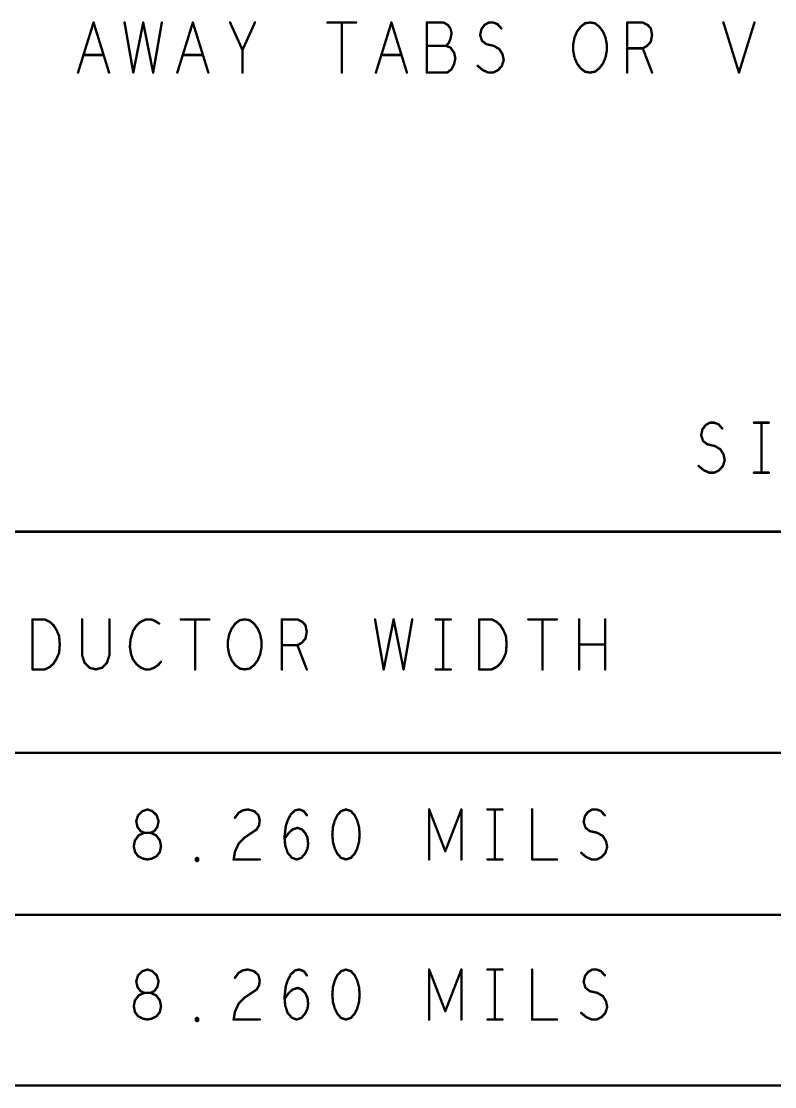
# Model space of a CAD drawing. Extents: x -18 to 16.1, y -6.6 to 15.5.
# Drawn here: x -13.728 to -11.846, y 4.093 to 6.756 of the extents above; entities that cross this region are included whole.
import ezdxf

# ---------------------------------------------------------------- set-up
doc = ezdxf.new("R2010")
doc.units = 0
doc.layers.get('0').update_dxf_attribs({"linetype": 'CONTINUOUS'})
doc.layers.add('FAB', color=13, linetype='CONTINUOUS')

# ---------------------------------------------------------------- blocks, each defined once
blk = doc.blocks.new('ROUND_1')
at = {"const_width": 0.003}
blk.add_lwpolyline([(-0.0015, 0, 1), (0.0015, 0, 1)], format="xyb", close=True, dxfattribs=at)

msp = doc.modelspace()

# ---------------------------------------------------------------- linework, layer by layer
at = {"layer": 'FAB', "const_width": 0.006}
for points in [[(-13.5862, 6.6277), (-13.5474, 6.7527)], [(-13.5474, 6.7527), (-13.5087, 6.6277)], [(-13.4699, 6.7527), (-13.4482, 6.6277)], [(-13.4482, 6.6277), (-13.4234, 6.7527)], [(-13.4234, 6.7527), (-13.3986, 6.6277)], [(-13.3986, 6.6277), (-13.3769, 6.7527)], [(-13.3382, 6.6277), (-13.2994, 6.7527)], [(-13.2994, 6.7527), (-13.2607, 6.6277)], [(-13.1754, 6.684), (-13.2064, 6.7527)], [(-13.1444, 6.7527), (-13.1754, 6.684)], [(-12.9631, 6.7527), (-12.8918, 6.7527)], [(-12.9274, 6.7527), (-12.9274, 6.6277)], [(-12.8422, 6.6277), (-12.8034, 6.7527)], [(-12.8034, 6.7527), (-12.7647, 6.6277)], [(-12.6732, 6.7527), (-12.7151, 6.7527)], [(-12.7151, 6.7527), (-12.7151, 6.6277)], [(-12.6624, 6.7465), (-12.6732, 6.7527)], [(-12.6562, 6.7382), (-12.6624, 6.7465)], [(-12.6531, 6.7257), (-12.6562, 6.7382)], [(-12.5818, 6.7215), (-12.5787, 6.7361)], [(-12.5787, 6.7361), (-12.5709, 6.7465)], [(-12.5709, 6.7465), (-12.5601, 6.7527)], [(-12.5601, 6.7527), (-12.5492, 6.7527)], [(-12.5492, 6.7527), (-12.5384, 6.7486)], [(-12.5384, 6.7486), (-12.5291, 6.7382)], [(-12.34, 6.7298), (-12.3307, 6.7423)], [(-12.3307, 6.7423), (-12.3198, 6.7507)], [(-12.3198, 6.7507), (-12.3074, 6.7527)], [(-12.3074, 6.7527), (-12.295, 6.7507)], [(-12.295, 6.7507), (-12.2842, 6.7423)], [(-12.2842, 6.7423), (-12.2749, 6.7298)], [(-12.2144, 6.6277), (-12.2144, 6.7527)], [(-12.2144, 6.7527), (-12.1757, 6.7527)], [(-12.1757, 6.7527), (-12.1633, 6.7465)], [(-12.1633, 6.7465), (-12.1555, 6.7382)], [(-12.1555, 6.7382), (-12.1524, 6.7215)], [(-11.9742, 6.7527), (-11.9354, 6.6277)], [(-11.9354, 6.6277), (-11.8967, 6.7527)], [(-12.6608, 6.7007), (-12.6562, 6.7111)], [(-12.6562, 6.7111), (-12.6531, 6.7257)], [(-12.5771, 6.7069), (-12.5818, 6.7215)], [(-12.5663, 6.6986), (-12.5771, 6.7069)], [(-12.3493, 6.6986), (-12.3462, 6.7152)], [(-12.3462, 6.7152), (-12.34, 6.7298)], [(-12.2749, 6.7298), (-12.2687, 6.7152)], [(-12.2687, 6.7152), (-12.2656, 6.6986)], [(-12.1524, 6.7215), (-12.1555, 6.7048)], [(-13.1754, 6.6277), (-13.1754, 6.684)], [(-12.667, 6.6944), (-12.7151, 6.6944)], [(-12.667, 6.6944), (-12.6608, 6.7007)], [(-12.6562, 6.6902), (-12.667, 6.6944)], [(-12.6469, 6.6777), (-12.6562, 6.6902)], [(-12.5477, 6.6944), (-12.5663, 6.6986)], [(-12.5337, 6.6861), (-12.5477, 6.6944)], [(-12.526, 6.6736), (-12.5337, 6.6861)], [(-12.3493, 6.6819), (-12.3493, 6.6986)], [(-12.3462, 6.6652), (-12.3493, 6.6819)], [(-12.2656, 6.6819), (-12.2687, 6.6652)], [(-12.2656, 6.6986), (-12.2656, 6.6819)], [(-12.1757, 6.6882), (-12.2144, 6.6882)], [(-12.1648, 6.6944), (-12.1757, 6.6882)], [(-12.1757, 6.6882), (-12.1524, 6.6277)], [(-12.1555, 6.7048), (-12.1648, 6.6944)], [(-13.5226, 6.6715), (-13.5722, 6.6715)], [(-13.2746, 6.6715), (-13.3242, 6.6715)], [(-12.7786, 6.6715), (-12.8282, 6.6715)], [(-12.6438, 6.6632), (-12.6469, 6.6777)], [(-12.6469, 6.6486), (-12.6438, 6.6632)], [(-12.5275, 6.6444), (-12.5229, 6.659)], [(-12.5229, 6.659), (-12.526, 6.6736)], [(-12.34, 6.6507), (-12.3462, 6.6652)], [(-12.2687, 6.6652), (-12.2749, 6.6507)], [(-12.7151, 6.6277), (-12.6639, 6.6277)], [(-12.6639, 6.6277), (-12.6531, 6.6361)], [(-12.6531, 6.6361), (-12.6469, 6.6486)], [(-12.588, 6.6444), (-12.5756, 6.634)], [(-12.5756, 6.634), (-12.5616, 6.6277)], [(-12.5616, 6.6277), (-12.5492, 6.6277)], [(-12.5492, 6.6277), (-12.5368, 6.634)], [(-12.5368, 6.634), (-12.5275, 6.6444)], [(-12.3307, 6.6382), (-12.34, 6.6507)], [(-12.3198, 6.6298), (-12.3307, 6.6382)], [(-12.3074, 6.6277), (-12.3198, 6.6298)], [(-12.295, 6.6298), (-12.3074, 6.6277)], [(-12.2842, 6.6382), (-12.295, 6.6298)], [(-12.2749, 6.6507), (-12.2842, 6.6382)], [(-12.0189, 5.7465), (-12.0081, 5.7527)], [(-12.0081, 5.7527), (-11.9972, 5.7527)], [(-11.9972, 5.7527), (-11.9864, 5.7486)], [(-11.9864, 5.7486), (-11.9771, 5.7382)], [(-11.898, 5.7527), (-11.8608, 5.7527)], [(-11.8794, 5.7527), (-11.8794, 5.6277)], [(-12.0298, 5.7215), (-12.0267, 5.7361)], [(-12.0251, 5.7069), (-12.0298, 5.7215)], [(-12.0267, 5.7361), (-12.0189, 5.7465)], [(-12.0143, 5.6986), (-12.0251, 5.7069)], [(-11.9957, 5.6944), (-12.0143, 5.6986)], [(-11.9817, 5.6861), (-11.9957, 5.6944)], [(-11.974, 5.6736), (-11.9817, 5.6861)], [(-11.9709, 5.659), (-11.974, 5.6736)], [(-12.036, 5.6444), (-12.0236, 5.634)], [(-11.9848, 5.634), (-11.9755, 5.6444)], [(-11.9755, 5.6444), (-11.9709, 5.659)], [(-12.0236, 5.634), (-12.0096, 5.6277)], [(-12.0096, 5.6277), (-11.9972, 5.6277)], [(-11.9972, 5.6277), (-11.9848, 5.634)], [(-11.898, 5.6277), (-11.8608, 5.6277)], [(-6.1816, 5.4804), (-16.5966, 5.4804)], [(-13.7, 5.1361), (-13.7, 5.2611)], [(-13.7, 5.2611), (-13.669, 5.2611)], [(-13.669, 5.2611), (-13.6566, 5.2548)], [(-13.6566, 5.2548), (-13.6473, 5.2465)], [(-13.6473, 5.2465), (-13.6396, 5.234)], [(-13.576, 5.2611), (-13.576, 5.1715)], [(-13.5078, 5.1715), (-13.5078, 5.2611)], [(-13.4412, 5.2444), (-13.4489, 5.2319)], [(-13.4303, 5.2548), (-13.4412, 5.2444)], [(-13.4164, 5.2611), (-13.4303, 5.2548)], [(-13.404, 5.2611), (-13.4164, 5.2611)], [(-13.3931, 5.2569), (-13.404, 5.2611)], [(-13.3838, 5.2507), (-13.3931, 5.2569)], [(-13.3296, 5.2611), (-13.2583, 5.2611)], [(-13.2939, 5.2611), (-13.2939, 5.1361)], [(-13.2025, 5.2382), (-13.1932, 5.2507)], [(-13.1932, 5.2507), (-13.1823, 5.259)], [(-13.1823, 5.259), (-13.1699, 5.2611)], [(-13.1699, 5.2611), (-13.1575, 5.259)], [(-13.1575, 5.259), (-13.1467, 5.2507)], [(-13.1467, 5.2507), (-13.1374, 5.2382)], [(-13.0769, 5.1361), (-13.0769, 5.2611)], [(-13.0769, 5.2611), (-13.0382, 5.2611)], [(-13.0382, 5.2611), (-13.0258, 5.2548)], [(-13.0258, 5.2548), (-13.018, 5.2465)], [(-13.018, 5.2465), (-13.0149, 5.2298)], [(-12.8444, 5.2611), (-12.8227, 5.1361)], [(-12.8227, 5.1361), (-12.7979, 5.2611)], [(-12.7979, 5.2611), (-12.7731, 5.1361)], [(-12.7731, 5.1361), (-12.7514, 5.2611)], [(-12.6925, 5.2611), (-12.6553, 5.2611)], [(-12.6739, 5.2611), (-12.6739, 5.1361)], [(-12.584, 5.1361), (-12.584, 5.2611)], [(-12.584, 5.2611), (-12.553, 5.2611)], [(-12.553, 5.2611), (-12.5406, 5.2548)], [(-12.5406, 5.2548), (-12.5313, 5.2465)], [(-12.5313, 5.2465), (-12.5236, 5.234)], [(-12.4616, 5.2611), (-12.3903, 5.2611)], [(-12.4259, 5.2611), (-12.4259, 5.1361)], [(-12.3345, 5.1361), (-12.3345, 5.2611)], [(-12.2694, 5.2611), (-12.2694, 5.1361)], [(-13.6396, 5.234), (-13.6334, 5.2194)], [(-13.6334, 5.2194), (-13.6318, 5.1986)], [(-13.4489, 5.2319), (-13.4551, 5.2111)], [(-13.2118, 5.2069), (-13.2087, 5.2236)], [(-13.2087, 5.2236), (-13.2025, 5.2382)], [(-13.1374, 5.2382), (-13.1312, 5.2236)], [(-13.1312, 5.2236), (-13.1281, 5.2069)], [(-13.0149, 5.2298), (-13.018, 5.2132)], [(-12.5236, 5.234), (-12.5174, 5.2194)], [(-12.5174, 5.2194), (-12.5158, 5.1986)], [(-13.6318, 5.1986), (-13.6334, 5.1777)], [(-13.4551, 5.2111), (-13.4567, 5.1923)], [(-13.4567, 5.1923), (-13.4536, 5.1736)], [(-13.2118, 5.1902), (-13.2118, 5.2069)], [(-13.2087, 5.1736), (-13.2118, 5.1902)], [(-13.1281, 5.1902), (-13.1312, 5.1736)], [(-13.1281, 5.2069), (-13.1281, 5.1902)], [(-13.0382, 5.1965), (-13.0769, 5.1965)], [(-13.0273, 5.2028), (-13.0382, 5.1965)], [(-13.0382, 5.1965), (-13.0149, 5.1361)], [(-13.018, 5.2132), (-13.0273, 5.2028)], [(-12.5158, 5.1986), (-12.5174, 5.1777)], [(-12.2694, 5.1986), (-12.3345, 5.1986)], [(-13.6396, 5.1632), (-13.6473, 5.1507)], [(-13.6334, 5.1777), (-13.6396, 5.1632)], [(-13.576, 5.1715), (-13.5698, 5.1527)], [(-13.514, 5.1527), (-13.5078, 5.1715)], [(-13.4536, 5.1736), (-13.4489, 5.1611)], [(-13.2025, 5.159), (-13.2087, 5.1736)], [(-13.1312, 5.1736), (-13.1374, 5.159)], [(-12.5236, 5.1632), (-12.5313, 5.1507)], [(-12.5174, 5.1777), (-12.5236, 5.1632)], [(-13.669, 5.1361), (-13.7, 5.1361)], [(-13.6566, 5.1423), (-13.669, 5.1361)], [(-13.6473, 5.1507), (-13.6566, 5.1423)], [(-13.5698, 5.1527), (-13.5574, 5.1402)], [(-13.5574, 5.1402), (-13.5419, 5.1361)], [(-13.5419, 5.1361), (-13.5264, 5.1402)], [(-13.5264, 5.1402), (-13.514, 5.1527)], [(-13.4489, 5.1611), (-13.4396, 5.1486)], [(-13.4396, 5.1486), (-13.4288, 5.1402)], [(-13.4288, 5.1402), (-13.4179, 5.1361)], [(-13.4179, 5.1361), (-13.4071, 5.1361)], [(-13.4071, 5.1361), (-13.3962, 5.1402)], [(-13.3962, 5.1402), (-13.3869, 5.1465)], [(-13.3869, 5.1465), (-13.3792, 5.1548)], [(-13.1932, 5.1465), (-13.2025, 5.159)], [(-13.1823, 5.1382), (-13.1932, 5.1465)], [(-13.1699, 5.1361), (-13.1823, 5.1382)], [(-13.1575, 5.1382), (-13.1699, 5.1361)], [(-13.1467, 5.1465), (-13.1575, 5.1382)], [(-13.1374, 5.159), (-13.1467, 5.1465)], [(-12.6925, 5.1361), (-12.6553, 5.1361)], [(-12.553, 5.1361), (-12.584, 5.1361)], [(-12.5406, 5.1423), (-12.553, 5.1361)], [(-12.5313, 5.1507), (-12.5406, 5.1423)], [(-16.5934, 4.9274), (-6.1804, 4.9274)], [(-13.4408, 4.7569), (-13.4362, 4.7715)], [(-13.4362, 4.7715), (-13.4253, 4.7819)], [(-13.4253, 4.7819), (-13.4129, 4.7861)], [(-13.4129, 4.7861), (-13.4005, 4.7819)], [(-13.4005, 4.7819), (-13.3897, 4.7715)], [(-13.3897, 4.7715), (-13.385, 4.7569)], [(-13.1944, 4.7653), (-13.1851, 4.7777)], [(-13.1851, 4.7777), (-13.1742, 4.784)], [(-13.1742, 4.784), (-13.1618, 4.7861)], [(-13.1618, 4.7861), (-13.1463, 4.7819)], [(-13.1463, 4.7819), (-13.1355, 4.7715)], [(-13.1355, 4.7715), (-13.1324, 4.759)], [(-13.0626, 4.759), (-13.0549, 4.7736)], [(-13.0549, 4.7736), (-13.044, 4.784)], [(-13.044, 4.784), (-13.0332, 4.7861)], [(-13.0332, 4.7861), (-13.0223, 4.7819)], [(-13.0223, 4.7819), (-13.0146, 4.7715)], [(-12.9386, 4.7715), (-12.9448, 4.759)], [(-12.9293, 4.7819), (-12.9386, 4.7715)], [(-12.9169, 4.7861), (-12.9293, 4.7819)], [(-12.9045, 4.7819), (-12.9169, 4.7861)], [(-12.8952, 4.7715), (-12.9045, 4.7819)], [(-12.889, 4.759), (-12.8952, 4.7715)], [(-12.7092, 4.6611), (-12.7092, 4.7861)], [(-12.7092, 4.7861), (-12.6689, 4.6819)], [(-12.6689, 4.6819), (-12.6286, 4.7861)], [(-12.6286, 4.7861), (-12.6286, 4.6611)], [(-12.5635, 4.7861), (-12.5263, 4.7861)], [(-12.5449, 4.7861), (-12.5449, 4.6611)], [(-12.4519, 4.7861), (-12.4519, 4.6611)], [(-12.3233, 4.7548), (-12.3202, 4.7694)], [(-12.3202, 4.7694), (-12.3124, 4.7798)], [(-12.3124, 4.7798), (-12.3016, 4.7861)], [(-12.3016, 4.7861), (-12.2907, 4.7861)], [(-12.2907, 4.7861), (-12.2799, 4.7819)], [(-12.2799, 4.7819), (-12.2706, 4.7715)], [(-13.4377, 4.7423), (-13.4408, 4.7569)], [(-13.43, 4.7319), (-13.4377, 4.7423)], [(-13.3881, 4.7423), (-13.3959, 4.7319)], [(-13.385, 4.7569), (-13.3881, 4.7423)], [(-13.1339, 4.7465), (-13.1401, 4.7361)], [(-13.1324, 4.759), (-13.1339, 4.7465)], [(-13.0704, 4.7173), (-13.0673, 4.7444)], [(-13.0673, 4.7444), (-13.0626, 4.759)], [(-13.0502, 4.7361), (-13.0378, 4.7402)], [(-13.0378, 4.7402), (-13.027, 4.7361)], [(-12.9495, 4.7423), (-12.951, 4.7236)], [(-12.9448, 4.759), (-12.9495, 4.7423)], [(-12.8844, 4.7423), (-12.889, 4.759)], [(-12.8828, 4.7236), (-12.8844, 4.7423)], [(-12.3186, 4.7402), (-12.3233, 4.7548)], [(-12.3078, 4.7319), (-12.3186, 4.7402)], [(-13.4346, 4.7215), (-13.4439, 4.709)], [(-13.4207, 4.7278), (-13.4346, 4.7215)], [(-13.4207, 4.7278), (-13.43, 4.7319)], [(-13.4052, 4.7278), (-13.4207, 4.7278)], [(-13.4052, 4.7278), (-13.4207, 4.7278)], [(-13.3959, 4.7319), (-13.4052, 4.7278)], [(-13.3912, 4.7215), (-13.4052, 4.7278)], [(-13.3819, 4.709), (-13.3912, 4.7215)], [(-13.1711, 4.7152), (-13.1851, 4.7007)], [(-13.1401, 4.7361), (-13.1711, 4.7152)], [(-13.0704, 4.7132), (-13.0595, 4.7278)], [(-13.0688, 4.6965), (-13.0704, 4.7173)], [(-13.0595, 4.7278), (-13.0502, 4.7361)], [(-13.027, 4.7361), (-13.0192, 4.7278)], [(-13.0192, 4.7278), (-13.013, 4.7152)], [(-13.013, 4.7152), (-13.0115, 4.7007)], [(-12.951, 4.7236), (-12.9495, 4.7048)], [(-12.8844, 4.7048), (-12.8828, 4.7236)], [(-12.2892, 4.7278), (-12.3078, 4.7319)], [(-12.2752, 4.7194), (-12.2892, 4.7278)], [(-12.2675, 4.7069), (-12.2752, 4.7194)], [(-13.4439, 4.709), (-13.447, 4.6944)], [(-13.447, 4.6944), (-13.4439, 4.6798)], [(-13.3788, 4.6944), (-13.3819, 4.709)], [(-13.3819, 4.6798), (-13.3788, 4.6944)], [(-13.1851, 4.7007), (-13.1944, 4.6798)], [(-13.0626, 4.6777), (-13.0688, 4.6965)], [(-13.013, 4.6882), (-13.0192, 4.6757)], [(-13.0115, 4.7007), (-13.013, 4.6882)], [(-12.9495, 4.7048), (-12.9448, 4.6882)], [(-12.9448, 4.6882), (-12.9386, 4.6757)], [(-12.8952, 4.6757), (-12.889, 4.6882)], [(-12.889, 4.6882), (-12.8844, 4.7048)], [(-12.269, 4.6777), (-12.2644, 4.6923)], [(-12.2644, 4.6923), (-12.2675, 4.7069)], [(-13.4439, 4.6798), (-13.4362, 4.6694)], [(-13.4362, 4.6694), (-13.4238, 4.6632)], [(-13.4238, 4.6632), (-13.4129, 4.6611)], [(-13.4129, 4.6611), (-13.4021, 4.6632)], [(-13.4021, 4.6632), (-13.3897, 4.6694)], [(-13.3897, 4.6694), (-13.3819, 4.6798)], [(-13.292, 4.6632), (-13.2889, 4.6652)], [(-13.292, 4.659), (-13.292, 4.6632)], [(-13.2889, 4.6569), (-13.292, 4.659)], [(-13.2889, 4.6652), (-13.2858, 4.6632)], [(-13.2858, 4.659), (-13.2889, 4.6569)], [(-13.2858, 4.6632), (-13.2858, 4.659)], [(-13.1944, 4.6798), (-13.1975, 4.6611)], [(-13.1975, 4.6611), (-13.1324, 4.6611)], [(-13.0518, 4.6652), (-13.0626, 4.6777)], [(-13.0394, 4.6611), (-13.0518, 4.6652)], [(-13.0285, 4.6652), (-13.0394, 4.6611)], [(-13.0192, 4.6757), (-13.0285, 4.6652)], [(-12.9386, 4.6757), (-12.9293, 4.6652)], [(-12.9293, 4.6652), (-12.9169, 4.6611)], [(-12.9169, 4.6611), (-12.9045, 4.6652)], [(-12.9045, 4.6652), (-12.8952, 4.6757)], [(-12.5635, 4.6611), (-12.5263, 4.6611)], [(-12.4519, 4.6611), (-12.3899, 4.6611)], [(-12.3295, 4.6777), (-12.3171, 4.6673)], [(-12.3171, 4.6673), (-12.3031, 4.6611)], [(-12.3031, 4.6611), (-12.2907, 4.6611)], [(-12.2907, 4.6611), (-12.2783, 4.6673)], [(-12.2783, 4.6673), (-12.269, 4.6777)], [(-16.5874, 4.5227), (-6.1764, 4.5227)], [(-13.4408, 4.3569), (-13.4362, 4.3715)], [(-13.4362, 4.3715), (-13.4253, 4.3819)], [(-13.4253, 4.3819), (-13.4129, 4.3861)], [(-13.4129, 4.3861), (-13.4005, 4.3819)], [(-13.4005, 4.3819), (-13.3897, 4.3715)], [(-13.3897, 4.3715), (-13.385, 4.3569)], [(-13.1944, 4.3653), (-13.1851, 4.3777)], [(-13.1851, 4.3777), (-13.1742, 4.384)], [(-13.1742, 4.384), (-13.1618, 4.3861)], [(-13.1618, 4.3861), (-13.1463, 4.3819)], [(-13.1463, 4.3819), (-13.1355, 4.3715)], [(-13.1355, 4.3715), (-13.1324, 4.359)], [(-13.0626, 4.359), (-13.0549, 4.3736)], [(-13.0549, 4.3736), (-13.044, 4.384)], [(-13.044, 4.384), (-13.0332, 4.3861)], [(-13.0332, 4.3861), (-13.0223, 4.3819)], [(-13.0223, 4.3819), (-13.0146, 4.3715)], [(-12.9386, 4.3715), (-12.9448, 4.359)], [(-12.9293, 4.3819), (-12.9386, 4.3715)], [(-12.9169, 4.3861), (-12.9293, 4.3819)], [(-12.9045, 4.3819), (-12.9169, 4.3861)], [(-12.8952, 4.3715), (-12.9045, 4.3819)], [(-12.889, 4.359), (-12.8952, 4.3715)], [(-12.7092, 4.2611), (-12.7092, 4.3861)], [(-12.7092, 4.3861), (-12.6689, 4.2819)], [(-12.6689, 4.2819), (-12.6286, 4.3861)], [(-12.6286, 4.3861), (-12.6286, 4.2611)], [(-12.5635, 4.3861), (-12.5263, 4.3861)], [(-12.5449, 4.3861), (-12.5449, 4.2611)], [(-12.4519, 4.3861), (-12.4519, 4.2611)], [(-12.3233, 4.3548), (-12.3202, 4.3694)], [(-12.3202, 4.3694), (-12.3124, 4.3798)], [(-12.3124, 4.3798), (-12.3016, 4.3861)], [(-12.3016, 4.3861), (-12.2907, 4.3861)], [(-12.2907, 4.3861), (-12.2799, 4.3819)], [(-12.2799, 4.3819), (-12.2706, 4.3715)], [(-13.4377, 4.3423), (-13.4408, 4.3569)], [(-13.43, 4.3319), (-13.4377, 4.3423)], [(-13.3881, 4.3423), (-13.3959, 4.3319)], [(-13.385, 4.3569), (-13.3881, 4.3423)], [(-13.1339, 4.3465), (-13.1401, 4.3361)], [(-13.1324, 4.359), (-13.1339, 4.3465)], [(-13.0704, 4.3173), (-13.0673, 4.3444)], [(-13.0673, 4.3444), (-13.0626, 4.359)], [(-13.0502, 4.3361), (-13.0378, 4.3402)], [(-13.0378, 4.3402), (-13.027, 4.3361)], [(-12.9495, 4.3423), (-12.951, 4.3236)], [(-12.9448, 4.359), (-12.9495, 4.3423)], [(-12.8844, 4.3423), (-12.889, 4.359)], [(-12.8828, 4.3236), (-12.8844, 4.3423)], [(-12.3186, 4.3402), (-12.3233, 4.3548)], [(-12.3078, 4.3319), (-12.3186, 4.3402)], [(-13.4346, 4.3215), (-13.4439, 4.309)], [(-13.4207, 4.3278), (-13.4346, 4.3215)], [(-13.4207, 4.3278), (-13.43, 4.3319)], [(-13.4052, 4.3278), (-13.4207, 4.3278)], [(-13.4052, 4.3278), (-13.4207, 4.3278)], [(-13.3959, 4.3319), (-13.4052, 4.3278)], [(-13.3912, 4.3215), (-13.4052, 4.3278)], [(-13.3819, 4.309), (-13.3912, 4.3215)], [(-13.1711, 4.3152), (-13.1851, 4.3007)], [(-13.1401, 4.3361), (-13.1711, 4.3152)], [(-13.0704, 4.3132), (-13.0595, 4.3278)], [(-13.0688, 4.2965), (-13.0704, 4.3173)], [(-13.0595, 4.3278), (-13.0502, 4.3361)], [(-13.027, 4.3361), (-13.0192, 4.3278)], [(-13.0192, 4.3278), (-13.013, 4.3152)], [(-13.013, 4.3152), (-13.0115, 4.3007)], [(-12.951, 4.3236), (-12.9495, 4.3048)], [(-12.8844, 4.3048), (-12.8828, 4.3236)], [(-12.2892, 4.3278), (-12.3078, 4.3319)], [(-12.2752, 4.3194), (-12.2892, 4.3278)], [(-12.2675, 4.3069), (-12.2752, 4.3194)], [(-13.4439, 4.309), (-13.447, 4.2944)], [(-13.447, 4.2944), (-13.4439, 4.2798)], [(-13.3788, 4.2944), (-13.3819, 4.309)], [(-13.3819, 4.2798), (-13.3788, 4.2944)], [(-13.1851, 4.3007), (-13.1944, 4.2798)], [(-13.0626, 4.2777), (-13.0688, 4.2965)], [(-13.013, 4.2882), (-13.0192, 4.2757)], [(-13.0115, 4.3007), (-13.013, 4.2882)], [(-12.9495, 4.3048), (-12.9448, 4.2882)], [(-12.9448, 4.2882), (-12.9386, 4.2757)], [(-12.8952, 4.2757), (-12.889, 4.2882)], [(-12.889, 4.2882), (-12.8844, 4.3048)], [(-12.269, 4.2777), (-12.2644, 4.2923)], [(-12.2644, 4.2923), (-12.2675, 4.3069)], [(-13.4439, 4.2798), (-13.4362, 4.2694)], [(-13.4362, 4.2694), (-13.4238, 4.2632)], [(-13.4238, 4.2632), (-13.4129, 4.2611)], [(-13.4129, 4.2611), (-13.4021, 4.2632)], [(-13.4021, 4.2632), (-13.3897, 4.2694)], [(-13.3897, 4.2694), (-13.3819, 4.2798)], [(-13.292, 4.2632), (-13.2889, 4.2652)], [(-13.292, 4.259), (-13.292, 4.2632)], [(-13.2889, 4.2569), (-13.292, 4.259)], [(-13.2889, 4.2652), (-13.2858, 4.2632)], [(-13.2858, 4.259), (-13.2889, 4.2569)], [(-13.2858, 4.2632), (-13.2858, 4.259)], [(-13.1944, 4.2798), (-13.1975, 4.2611)], [(-13.1975, 4.2611), (-13.1324, 4.2611)], [(-13.0518, 4.2652), (-13.0626, 4.2777)], [(-13.0394, 4.2611), (-13.0518, 4.2652)], [(-13.0285, 4.2652), (-13.0394, 4.2611)], [(-13.0192, 4.2757), (-13.0285, 4.2652)], [(-12.9386, 4.2757), (-12.9293, 4.2652)], [(-12.9293, 4.2652), (-12.9169, 4.2611)], [(-12.9169, 4.2611), (-12.9045, 4.2652)], [(-12.9045, 4.2652), (-12.8952, 4.2757)], [(-12.5635, 4.2611), (-12.5263, 4.2611)], [(-12.4519, 4.2611), (-12.3899, 4.2611)], [(-12.3295, 4.2777), (-12.3171, 4.2673)], [(-12.3171, 4.2673), (-12.3031, 4.2611)], [(-12.3031, 4.2611), (-12.2907, 4.2611)], [(-12.2907, 4.2611), (-12.2783, 4.2673)], [(-12.2783, 4.2673), (-12.269, 4.2777)], [(-16.5992, 4.0963), (-6.1782, 4.0963)]]:
    msp.add_lwpolyline(points, dxfattribs=at)

# ---------------------------------------------------------------- block references
at = {"layer": 'FAB'}
for p in [(-13.5474, 6.7527), (-13.5474, 6.7527), (-13.4699, 6.7527), (-13.4234, 6.7527), (-13.4234, 6.7527), (-13.3769, 6.7527), (-13.2994, 6.7527), (-13.2994, 6.7527), (-13.2064, 6.7527), (-13.1444, 6.7527), (-12.9631, 6.7527), (-12.9274, 6.7527), (-12.8918, 6.7527), (-12.8034, 6.7527), (-12.8034, 6.7527), (-12.7151, 6.7527), (-12.7151, 6.7527), (-12.6732, 6.7527), (-12.6732, 6.7527), (-12.6624, 6.7465), (-12.6624, 6.7465), (-12.6562, 6.7382), (-12.6562, 6.7382), (-12.5787, 6.7361), (-12.5787, 6.7361), (-12.5709, 6.7465), (-12.5709, 6.7465), (-12.5601, 6.7527), (-12.5601, 6.7527), (-12.5492, 6.7527), (-12.5492, 6.7527), (-12.5384, 6.7486), (-12.5384, 6.7486), (-12.5291, 6.7382), (-12.3307, 6.7423), (-12.3307, 6.7423), (-12.3198, 6.7507), (-12.3198, 6.7507), (-12.3074, 6.7527), (-12.3074, 6.7527), (-12.295, 6.7507), (-12.295, 6.7507), (-12.2842, 6.7423), (-12.2842, 6.7423), (-12.2144, 6.7527), (-12.2144, 6.7527), (-12.1757, 6.7527), (-12.1757, 6.7527), (-12.1633, 6.7465), (-12.1633, 6.7465), (-12.1555, 6.7382), (-12.1555, 6.7382), (-11.9742, 6.7527), (-11.8967, 6.7527), (-12.6562, 6.7111), (-12.6562, 6.7111), (-12.6531, 6.7257), (-12.6531, 6.7257), (-12.5818, 6.7215), (-12.5818, 6.7215), (-12.5771, 6.7069), (-12.5771, 6.7069), (-12.3462, 6.7152), (-12.3462, 6.7152), (-12.34, 6.7298), (-12.34, 6.7298), (-12.2749, 6.7298), (-12.2749, 6.7298), (-12.2687, 6.7152), (-12.2687, 6.7152), (-12.1524, 6.7215), (-12.1524, 6.7215), (-13.1754, 6.684), (-13.1754, 6.684), (-13.1754, 6.684), (-12.7151, 6.6944), (-12.667, 6.6944), (-12.667, 6.6944), (-12.667, 6.6944), (-12.6608, 6.7007), (-12.6608, 6.7007), (-12.6562, 6.6902), (-12.6562, 6.6902), (-12.5663, 6.6986), (-12.5663, 6.6986), (-12.5477, 6.6944), (-12.5477, 6.6944), (-12.5337, 6.6861), (-12.5337, 6.6861), (-12.3493, 6.6986), (-12.3493, 6.6986), (-12.3493, 6.6819), (-12.3493, 6.6819), (-12.2656, 6.6986), (-12.2656, 6.6986), (-12.2656, 6.6819), (-12.2656, 6.6819), (-12.2144, 6.6882), (-12.1757, 6.6882), (-12.1757, 6.6882), (-12.1757, 6.6882), (-12.1648, 6.6944), (-12.1648, 6.6944), (-12.1555, 6.7048), (-12.1555, 6.7048), (-13.5722, 6.6715), (-13.5226, 6.6715), (-13.3242, 6.6715), (-13.2746, 6.6715), (-12.8282, 6.6715), (-12.7786, 6.6715), (-12.6469, 6.6777), (-12.6469, 6.6777), (-12.6438, 6.6632), (-12.6438, 6.6632), (-12.526, 6.6736), (-12.526, 6.6736), (-12.5229, 6.659), (-12.5229, 6.659), (-12.3462, 6.6652), (-12.3462, 6.6652), (-12.2687, 6.6652), (-12.2687, 6.6652), (-13.5862, 6.6277), (-13.5087, 6.6277), (-13.4482, 6.6277), (-13.4482, 6.6277), (-13.3986, 6.6277), (-13.3986, 6.6277), (-13.3382, 6.6277), (-13.2607, 6.6277), (-13.1754, 6.6277), (-12.9274, 6.6277), (-12.8422, 6.6277), (-12.7647, 6.6277), (-12.7151, 6.6277), (-12.7151, 6.6277), (-12.6639, 6.6277), (-12.6639, 6.6277), (-12.6531, 6.6361), (-12.6531, 6.6361), (-12.6469, 6.6486), (-12.6469, 6.6486), (-12.588, 6.6444), (-12.5756, 6.634), (-12.5756, 6.634), (-12.5616, 6.6277), (-12.5616, 6.6277), (-12.5492, 6.6277), (-12.5492, 6.6277), (-12.5368, 6.634), (-12.5368, 6.634), (-12.5275, 6.6444), (-12.5275, 6.6444), (-12.34, 6.6507), (-12.34, 6.6507), (-12.3307, 6.6382), (-12.3307, 6.6382), (-12.3198, 6.6298), (-12.3198, 6.6298), (-12.3074, 6.6277), (-12.3074, 6.6277), (-12.295, 6.6298), (-12.295, 6.6298), (-12.2842, 6.6382), (-12.2842, 6.6382), (-12.2749, 6.6507), (-12.2749, 6.6507), (-12.2144, 6.6277), (-12.1524, 6.6277), (-11.9354, 6.6277), (-11.9354, 6.6277), (-12.0081, 5.7527), (-12.0081, 5.7527), (-11.9972, 5.7527), (-11.9972, 5.7527), (-11.9864, 5.7486), (-11.9864, 5.7486), (-11.898, 5.7527), (-11.8794, 5.7527), (-11.8608, 5.7527), (-12.0298, 5.7215), (-12.0298, 5.7215), (-12.0267, 5.7361), (-12.0267, 5.7361), (-12.0189, 5.7465), (-12.0189, 5.7465), (-11.9771, 5.7382), (-12.0251, 5.7069), (-12.0251, 5.7069), (-12.0143, 5.6986), (-12.0143, 5.6986), (-11.9957, 5.6944), (-11.9957, 5.6944), (-11.9817, 5.6861), (-11.9817, 5.6861), (-11.974, 5.6736), (-11.974, 5.6736), (-12.036, 5.6444), (-11.9755, 5.6444), (-11.9755, 5.6444), (-11.9709, 5.659), (-11.9709, 5.659), (-12.0236, 5.634), (-12.0236, 5.634), (-12.0096, 5.6277), (-12.0096, 5.6277), (-11.9972, 5.6277), (-11.9972, 5.6277), (-11.9848, 5.634), (-11.9848, 5.634), (-11.898, 5.6277), (-11.8794, 5.6277), (-11.8608, 5.6277), (-13.7, 5.2611), (-13.7, 5.2611), (-13.669, 5.2611), (-13.669, 5.2611), (-13.6566, 5.2548), (-13.6566, 5.2548), (-13.6473, 5.2465), (-13.6473, 5.2465), (-13.576, 5.2611), (-13.5078, 5.2611), (-13.4412, 5.2444), (-13.4412, 5.2444), (-13.4303, 5.2548), (-13.4303, 5.2548), (-13.4164, 5.2611), (-13.4164, 5.2611), (-13.404, 5.2611), (-13.404, 5.2611), (-13.3931, 5.2569), (-13.3931, 5.2569), (-13.3838, 5.2507), (-13.3296, 5.2611), (-13.2939, 5.2611), (-13.2583, 5.2611), (-13.1932, 5.2507), (-13.1932, 5.2507), (-13.1823, 5.259), (-13.1823, 5.259), (-13.1699, 5.2611), (-13.1699, 5.2611), (-13.1575, 5.259), (-13.1575, 5.259), (-13.1467, 5.2507), (-13.1467, 5.2507), (-13.0769, 5.2611), (-13.0769, 5.2611), (-13.0382, 5.2611), (-13.0382, 5.2611), (-13.0258, 5.2548), (-13.0258, 5.2548), (-13.018, 5.2465), (-13.018, 5.2465), (-12.8444, 5.2611), (-12.7979, 5.2611), (-12.7979, 5.2611), (-12.7514, 5.2611), (-12.6925, 5.2611), (-12.6739, 5.2611), (-12.6553, 5.2611), (-12.584, 5.2611), (-12.584, 5.2611), (-12.553, 5.2611), (-12.553, 5.2611), (-12.5406, 5.2548), (-12.5406, 5.2548), (-12.5313, 5.2465), (-12.5313, 5.2465), (-12.4616, 5.2611), (-12.4259, 5.2611), (-12.3903, 5.2611), (-12.3345, 5.2611), (-12.2694, 5.2611), (-13.6396, 5.234), (-13.6396, 5.234), (-13.6334, 5.2194), (-13.6334, 5.2194), (-13.4489, 5.2319), (-13.4489, 5.2319), (-13.2087, 5.2236), (-13.2087, 5.2236), (-13.2025, 5.2382), (-13.2025, 5.2382), (-13.1374, 5.2382), (-13.1374, 5.2382), (-13.1312, 5.2236), (-13.1312, 5.2236), (-13.0149, 5.2298), (-13.0149, 5.2298), (-12.5236, 5.234), (-12.5236, 5.234), (-12.5174, 5.2194), (-12.5174, 5.2194), (-13.6318, 5.1986), (-13.6318, 5.1986), (-13.4567, 5.1923), (-13.4567, 5.1923), (-13.4551, 5.2111), (-13.4551, 5.2111), (-13.2118, 5.2069), (-13.2118, 5.2069), (-13.2118, 5.1902), (-13.2118, 5.1902), (-13.1281, 5.2069), (-13.1281, 5.2069), (-13.1281, 5.1902), (-13.1281, 5.1902), (-13.0769, 5.1965), (-13.0382, 5.1965), (-13.0382, 5.1965), (-13.0382, 5.1965), (-13.0273, 5.2028), (-13.0273, 5.2028), (-13.018, 5.2132), (-13.018, 5.2132), (-12.5158, 5.1986), (-12.5158, 5.1986), (-12.3345, 5.1986), (-12.2694, 5.1986), (-13.6396, 5.1632), (-13.6396, 5.1632), (-13.6334, 5.1777), (-13.6334, 5.1777), (-13.576, 5.1715), (-13.576, 5.1715), (-13.5078, 5.1715), (-13.5078, 5.1715), (-13.4536, 5.1736), (-13.4536, 5.1736), (-13.2087, 5.1736), (-13.2087, 5.1736), (-13.1312, 5.1736), (-13.1312, 5.1736), (-12.5236, 5.1632), (-12.5236, 5.1632), (-12.5174, 5.1777), (-12.5174, 5.1777), (-13.7, 5.1361), (-13.7, 5.1361), (-13.669, 5.1361), (-13.669, 5.1361), (-13.6566, 5.1423), (-13.6566, 5.1423), (-13.6473, 5.1507), (-13.6473, 5.1507), (-13.5698, 5.1527), (-13.5698, 5.1527), (-13.5574, 5.1402), (-13.5574, 5.1402), (-13.5419, 5.1361), (-13.5419, 5.1361), (-13.5264, 5.1402), (-13.5264, 5.1402), (-13.514, 5.1527), (-13.514, 5.1527), (-13.4489, 5.1611), (-13.4489, 5.1611), (-13.4396, 5.1486), (-13.4396, 5.1486), (-13.4288, 5.1402), (-13.4288, 5.1402), (-13.4179, 5.1361), (-13.4179, 5.1361), (-13.4071, 5.1361), (-13.4071, 5.1361), (-13.3962, 5.1402), (-13.3962, 5.1402), (-13.3869, 5.1465), (-13.3869, 5.1465), (-13.3792, 5.1548), (-13.2939, 5.1361), (-13.2025, 5.159), (-13.2025, 5.159), (-13.1932, 5.1465), (-13.1932, 5.1465), (-13.1823, 5.1382), (-13.1823, 5.1382), (-13.1699, 5.1361), (-13.1699, 5.1361), (-13.1575, 5.1382), (-13.1575, 5.1382), (-13.1467, 5.1465), (-13.1467, 5.1465), (-13.1374, 5.159), (-13.1374, 5.159), (-13.0769, 5.1361), (-13.0149, 5.1361), (-12.8227, 5.1361), (-12.8227, 5.1361), (-12.7731, 5.1361), (-12.7731, 5.1361), (-12.6925, 5.1361), (-12.6739, 5.1361), (-12.6553, 5.1361), (-12.584, 5.1361), (-12.584, 5.1361), (-12.553, 5.1361), (-12.553, 5.1361), (-12.5406, 5.1423), (-12.5406, 5.1423), (-12.5313, 5.1507), (-12.5313, 5.1507), (-12.4259, 5.1361), (-12.3345, 5.1361), (-12.2694, 5.1361), (-13.4362, 4.7715), (-13.4362, 4.7715), (-13.4253, 4.7819), (-13.4253, 4.7819), (-13.4129, 4.7861), (-13.4129, 4.7861), (-13.4005, 4.7819), (-13.4005, 4.7819), (-13.3897, 4.7715), (-13.3897, 4.7715), (-13.1944, 4.7653), (-13.1851, 4.7777), (-13.1851, 4.7777), (-13.1742, 4.784), (-13.1742, 4.784), (-13.1618, 4.7861), (-13.1618, 4.7861), (-13.1463, 4.7819), (-13.1463, 4.7819), (-13.1355, 4.7715), (-13.1355, 4.7715), (-13.0549, 4.7736), (-13.0549, 4.7736), (-13.044, 4.784), (-13.044, 4.784), (-13.0332, 4.7861), (-13.0332, 4.7861), (-13.0223, 4.7819), (-13.0223, 4.7819), (-13.0146, 4.7715), (-12.9386, 4.7715), (-12.9386, 4.7715), (-12.9293, 4.7819), (-12.9293, 4.7819), (-12.9169, 4.7861), (-12.9169, 4.7861), (-12.9045, 4.7819), (-12.9045, 4.7819), (-12.8952, 4.7715), (-12.8952, 4.7715), (-12.7092, 4.7861), (-12.7092, 4.7861), (-12.6286, 4.7861), (-12.6286, 4.7861), (-12.5635, 4.7861), (-12.5449, 4.7861), (-12.5263, 4.7861), (-12.4519, 4.7861), (-12.3202, 4.7694), (-12.3202, 4.7694), (-12.3124, 4.7798), (-12.3124, 4.7798), (-12.3016, 4.7861), (-12.3016, 4.7861), (-12.2907, 4.7861), (-12.2907, 4.7861), (-12.2799, 4.7819), (-12.2799, 4.7819), (-12.2706, 4.7715), (-13.4408, 4.7569), (-13.4408, 4.7569), (-13.4377, 4.7423), (-13.4377, 4.7423), (-13.3881, 4.7423), (-13.3881, 4.7423), (-13.385, 4.7569), (-13.385, 4.7569), (-13.1339, 4.7465), (-13.1339, 4.7465), (-13.1324, 4.759), (-13.1324, 4.759), (-13.0673, 4.7444), (-13.0673, 4.7444), (-13.0626, 4.759), (-13.0626, 4.759), (-13.0378, 4.7402), (-13.0378, 4.7402), (-12.9495, 4.7423), (-12.9495, 4.7423), (-12.9448, 4.759), (-12.9448, 4.759), (-12.889, 4.759), (-12.889, 4.759), (-12.8844, 4.7423), (-12.8844, 4.7423), (-12.3233, 4.7548), (-12.3233, 4.7548), (-12.3186, 4.7402), (-12.3186, 4.7402), (-13.4346, 4.7215), (-13.4346, 4.7215), (-13.43, 4.7319), (-13.43, 4.7319), (-13.4207, 4.7278), (-13.4207, 4.7278), (-13.4207, 4.7278), (-13.4207, 4.7278), (-13.4052, 4.7278), (-13.4052, 4.7278), (-13.4052, 4.7278), (-13.4052, 4.7278), (-13.3959, 4.7319), (-13.3959, 4.7319), (-13.3912, 4.7215), (-13.3912, 4.7215), (-13.1711, 4.7152), (-13.1711, 4.7152), (-13.1401, 4.7361), (-13.1401, 4.7361), (-13.0704, 4.7173), (-13.0704, 4.7173), (-13.0704, 4.7132), (-13.0595, 4.7278), (-13.0595, 4.7278), (-13.0502, 4.7361), (-13.0502, 4.7361), (-13.027, 4.7361), (-13.027, 4.7361), (-13.0192, 4.7278), (-13.0192, 4.7278), (-13.013, 4.7152), (-13.013, 4.7152), (-12.951, 4.7236), (-12.951, 4.7236), (-12.8828, 4.7236), (-12.8828, 4.7236), (-12.3078, 4.7319), (-12.3078, 4.7319), (-12.2892, 4.7278), (-12.2892, 4.7278), (-12.2752, 4.7194), (-12.2752, 4.7194), (-13.447, 4.6944), (-13.447, 4.6944), (-13.4439, 4.709), (-13.4439, 4.709), (-13.3819, 4.709), (-13.3819, 4.709), (-13.3788, 4.6944), (-13.3788, 4.6944), (-13.1851, 4.7007), (-13.1851, 4.7007), (-13.0688, 4.6965), (-13.0688, 4.6965), (-13.013, 4.6882), (-13.013, 4.6882), (-13.0115, 4.7007), (-13.0115, 4.7007), (-12.9495, 4.7048), (-12.9495, 4.7048), (-12.9448, 4.6882), (-12.9448, 4.6882), (-12.889, 4.6882), (-12.889, 4.6882), (-12.8844, 4.7048), (-12.8844, 4.7048), (-12.2675, 4.7069), (-12.2675, 4.7069), (-12.2644, 4.6923), (-12.2644, 4.6923), (-13.4439, 4.6798), (-13.4439, 4.6798), (-13.4362, 4.6694), (-13.4362, 4.6694), (-13.4238, 4.6632), (-13.4238, 4.6632), (-13.4129, 4.6611), (-13.4129, 4.6611), (-13.4021, 4.6632), (-13.4021, 4.6632), (-13.3897, 4.6694), (-13.3897, 4.6694), (-13.3819, 4.6798), (-13.3819, 4.6798), (-13.292, 4.6632), (-13.292, 4.6632), (-13.292, 4.659), (-13.292, 4.659), (-13.2889, 4.6652), (-13.2889, 4.6652), (-13.2889, 4.6569), (-13.2889, 4.6569), (-13.2858, 4.6632), (-13.2858, 4.6632), (-13.2858, 4.659), (-13.2858, 4.659), (-13.1975, 4.6611), (-13.1975, 4.6611), (-13.1944, 4.6798), (-13.1944, 4.6798), (-13.1324, 4.6611), (-13.0626, 4.6777), (-13.0626, 4.6777), (-13.0518, 4.6652), (-13.0518, 4.6652), (-13.0394, 4.6611), (-13.0394, 4.6611), (-13.0285, 4.6652), (-13.0285, 4.6652), (-13.0192, 4.6757), (-13.0192, 4.6757), (-12.9386, 4.6757), (-12.9386, 4.6757), (-12.9293, 4.6652), (-12.9293, 4.6652), (-12.9169, 4.6611), (-12.9169, 4.6611), (-12.9045, 4.6652), (-12.9045, 4.6652), (-12.8952, 4.6757), (-12.8952, 4.6757), (-12.7092, 4.6611), (-12.6689, 4.6819), (-12.6689, 4.6819), (-12.6286, 4.6611), (-12.5635, 4.6611), (-12.5449, 4.6611), (-12.5263, 4.6611), (-12.4519, 4.6611), (-12.4519, 4.6611), (-12.3899, 4.6611), (-12.3295, 4.6777), (-12.3171, 4.6673), (-12.3171, 4.6673), (-12.3031, 4.6611), (-12.3031, 4.6611), (-12.2907, 4.6611), (-12.2907, 4.6611), (-12.2783, 4.6673), (-12.2783, 4.6673), (-12.269, 4.6777), (-12.269, 4.6777), (-13.4362, 4.3715), (-13.4362, 4.3715), (-13.4253, 4.3819), (-13.4253, 4.3819), (-13.4129, 4.3861), (-13.4129, 4.3861), (-13.4005, 4.3819), (-13.4005, 4.3819), (-13.3897, 4.3715), (-13.3897, 4.3715), (-13.1944, 4.3653), (-13.1851, 4.3777), (-13.1851, 4.3777), (-13.1742, 4.384), (-13.1742, 4.384), (-13.1618, 4.3861), (-13.1618, 4.3861), (-13.1463, 4.3819), (-13.1463, 4.3819), (-13.1355, 4.3715), (-13.1355, 4.3715), (-13.0549, 4.3736), (-13.0549, 4.3736), (-13.044, 4.384), (-13.044, 4.384), (-13.0332, 4.3861), (-13.0332, 4.3861), (-13.0223, 4.3819), (-13.0223, 4.3819), (-13.0146, 4.3715), (-12.9386, 4.3715), (-12.9386, 4.3715), (-12.9293, 4.3819), (-12.9293, 4.3819), (-12.9169, 4.3861), (-12.9169, 4.3861), (-12.9045, 4.3819), (-12.9045, 4.3819), (-12.8952, 4.3715), (-12.8952, 4.3715), (-12.7092, 4.3861), (-12.7092, 4.3861), (-12.6286, 4.3861), (-12.6286, 4.3861), (-12.5635, 4.3861), (-12.5449, 4.3861), (-12.5263, 4.3861), (-12.4519, 4.3861), (-12.3202, 4.3694), (-12.3202, 4.3694), (-12.3124, 4.3798), (-12.3124, 4.3798), (-12.3016, 4.3861), (-12.3016, 4.3861), (-12.2907, 4.3861), (-12.2907, 4.3861), (-12.2799, 4.3819), (-12.2799, 4.3819), (-12.2706, 4.3715), (-13.4408, 4.3569), (-13.4408, 4.3569), (-13.4377, 4.3423), (-13.4377, 4.3423), (-13.3881, 4.3423), (-13.3881, 4.3423), (-13.385, 4.3569), (-13.385, 4.3569), (-13.1339, 4.3465), (-13.1339, 4.3465), (-13.1324, 4.359), (-13.1324, 4.359), (-13.0673, 4.3444), (-13.0673, 4.3444), (-13.0626, 4.359), (-13.0626, 4.359), (-13.0378, 4.3402), (-13.0378, 4.3402), (-12.9495, 4.3423), (-12.9495, 4.3423), (-12.9448, 4.359), (-12.9448, 4.359), (-12.889, 4.359), (-12.889, 4.359), (-12.8844, 4.3423), (-12.8844, 4.3423), (-12.3233, 4.3548), (-12.3233, 4.3548), (-12.3186, 4.3402), (-12.3186, 4.3402), (-13.4346, 4.3215), (-13.4346, 4.3215), (-13.43, 4.3319), (-13.43, 4.3319), (-13.4207, 4.3278), (-13.4207, 4.3278), (-13.4207, 4.3278), (-13.4207, 4.3278), (-13.4052, 4.3278), (-13.4052, 4.3278), (-13.4052, 4.3278), (-13.4052, 4.3278), (-13.3959, 4.3319), (-13.3959, 4.3319), (-13.3912, 4.3215), (-13.3912, 4.3215), (-13.1711, 4.3152), (-13.1711, 4.3152), (-13.1401, 4.3361), (-13.1401, 4.3361), (-13.0704, 4.3173), (-13.0704, 4.3173), (-13.0704, 4.3132), (-13.0595, 4.3278), (-13.0595, 4.3278), (-13.0502, 4.3361), (-13.0502, 4.3361), (-13.027, 4.3361), (-13.027, 4.3361), (-13.0192, 4.3278), (-13.0192, 4.3278), (-13.013, 4.3152), (-13.013, 4.3152), (-12.951, 4.3236), (-12.951, 4.3236), (-12.8828, 4.3236), (-12.8828, 4.3236), (-12.3078, 4.3319), (-12.3078, 4.3319), (-12.2892, 4.3278), (-12.2892, 4.3278), (-12.2752, 4.3194), (-12.2752, 4.3194), (-13.447, 4.2944), (-13.447, 4.2944), (-13.4439, 4.309), (-13.4439, 4.309), (-13.3819, 4.309), (-13.3819, 4.309), (-13.3788, 4.2944), (-13.3788, 4.2944), (-13.1851, 4.3007), (-13.1851, 4.3007), (-13.0688, 4.2965), (-13.0688, 4.2965), (-13.013, 4.2882), (-13.013, 4.2882), (-13.0115, 4.3007), (-13.0115, 4.3007), (-12.9495, 4.3048), (-12.9495, 4.3048), (-12.9448, 4.2882), (-12.9448, 4.2882), (-12.889, 4.2882), (-12.889, 4.2882), (-12.8844, 4.3048), (-12.8844, 4.3048), (-12.2675, 4.3069), (-12.2675, 4.3069), (-12.2644, 4.2923), (-12.2644, 4.2923), (-13.4439, 4.2798), (-13.4439, 4.2798), (-13.4362, 4.2694), (-13.4362, 4.2694), (-13.4238, 4.2632), (-13.4238, 4.2632), (-13.4129, 4.2611), (-13.4129, 4.2611), (-13.4021, 4.2632), (-13.4021, 4.2632), (-13.3897, 4.2694), (-13.3897, 4.2694), (-13.3819, 4.2798), (-13.3819, 4.2798), (-13.292, 4.2632), (-13.292, 4.2632), (-13.292, 4.259), (-13.292, 4.259), (-13.2889, 4.2652), (-13.2889, 4.2652), (-13.2858, 4.2632), (-13.2858, 4.2632), (-13.2858, 4.259), (-13.2858, 4.259), (-13.1975, 4.2611), (-13.1975, 4.2611), (-13.1944, 4.2798), (-13.1944, 4.2798), (-13.1324, 4.2611), (-13.0626, 4.2777), (-13.0626, 4.2777), (-13.0518, 4.2652), (-13.0518, 4.2652), (-13.0394, 4.2611), (-13.0394, 4.2611), (-13.0285, 4.2652), (-13.0285, 4.2652), (-13.0192, 4.2757), (-13.0192, 4.2757), (-12.9386, 4.2757), (-12.9386, 4.2757), (-12.9293, 4.2652), (-12.9293, 4.2652), (-12.9169, 4.2611), (-12.9169, 4.2611), (-12.9045, 4.2652), (-12.9045, 4.2652), (-12.8952, 4.2757), (-12.8952, 4.2757), (-12.7092, 4.2611), (-12.6689, 4.2819), (-12.6689, 4.2819), (-12.6286, 4.2611), (-12.5635, 4.2611), (-12.5449, 4.2611), (-12.5263, 4.2611), (-12.4519, 4.2611), (-12.4519, 4.2611), (-12.3899, 4.2611), (-12.3295, 4.2777), (-12.3171, 4.2673), (-12.3171, 4.2673), (-12.3031, 4.2611), (-12.3031, 4.2611), (-12.2907, 4.2611), (-12.2907, 4.2611), (-12.2783, 4.2673), (-12.2783, 4.2673), (-12.269, 4.2777), (-12.269, 4.2777), (-13.2889, 4.2569), (-13.2889, 4.2569)]:
    msp.add_blockref('ROUND_1', p, dxfattribs=at)

doc.saveas('drawing.dxf')
